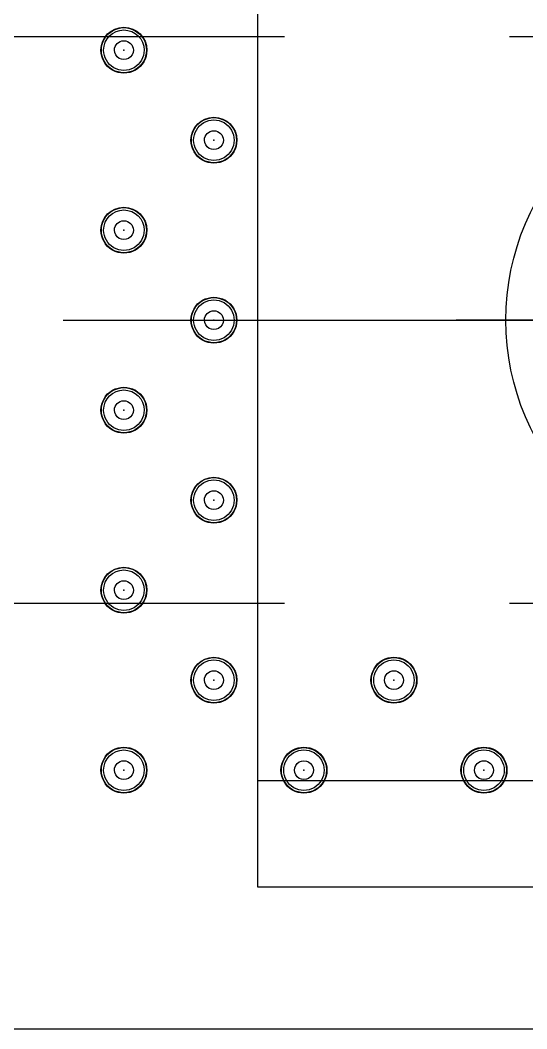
# Model space of a CAD drawing. Header units: millimetres. Extents: x 24815 to 37444, y -10619 to 6020.
# Drawn here: x 34976.56 to 34983.71, y 372.01 to 386.25 of the extents above; entities that cross this region are included whole.
import ezdxf

# ---------------------------------------------------------------- set-up
doc = ezdxf.new("R2010")
doc.units = ezdxf.units.MM
doc.linetypes.add('CENTER1', pattern=[10, 7, -1, 1, -1])
doc.linetypes.add('HIDDENX2', pattern=[19.05, 12.7, -6.35])

# ---------------------------------------------------------------- blocks, each defined once
blk = doc.blocks.new('A$C1A2F53D2')
at = {"color": 4}
for p, q in [((34.5, 7), (34.5, -7)), ((36, 7), (36, -7)), ((36, -7), (20, -7))]:
    blk.add_line(p, q, dxfattribs=at)
at = {"color": 1}
blk.add_line((28, 4.201), (28, -4.201), dxfattribs=at)
blk = doc.blocks.new('A$C3CC6408C')
at = {"color": 2}
blk.add_line((-162.223, -11.4), (-142.724, -11.4), dxfattribs=at)
blk.add_line((-162.223, -11.4), (-142.724, -11.4), dxfattribs=at)
at = {"color": 2, "extrusion": (0, 0, -1)}
for centre, major_axis, start_param, end_param in [((-161.364, -7.59), (-0.225, 0.225), 5.497787, 8.63938), ((-161.364, -7.59), (-0.225, 0.225), 5.497787, 8.63938), ((-161.364, -7.59), (0.229, 0.229), 3.926991, 7.068583), ((-161.364, -7.59), (0.229, 0.229), 3.926991, 7.068583), ((-161.364, -7.59), (0.202, 0.202), 3.926991, 7.068583), ((-161.364, -7.59), (0.202, 0.202), 3.926991, 7.068583), ((-161.364, -7.59), (0.202, 0.202), 3.926991, 7.068583), ((-161.364, -7.59), (0.202, 0.202), 3.926991, 7.068583), ((-161.364, -7.59), (0.202, 0.202), 3.926991, 7.068583), ((-161.364, -7.59), (0.202, 0.202), 3.926991, 7.068583), ((-161.364, -7.59), (0.202, 0.202), 3.926991, 7.068583), ((-161.364, -7.59), (0.202, 0.202), 3.926991, 7.068583), ((-161.364, -7.59), (0.202, 0.202), 3.926991, 7.068583), ((-161.364, -7.59), (0.202, 0.202), 3.926991, 7.068583), ((-161.364, -7.59), (0.202, 0.202), 3.926991, 7.068583), ((-161.364, -7.59), (0.0943, 0.0943), 3.926991, 7.068583), ((-161.364, -7.59), (0.0943, 0.0943), 3.926991, 7.068583), ((-161.364, -7.59), (0.229, 0.229), 0.785398, 3.926991), ((-161.364, -7.59), (0.229, 0.229), 0.785398, 3.926991), ((-161.364, -7.59), (0.225, 0.225), 0.785398, 3.926991), ((-161.364, -7.59), (0.225, 0.225), 0.785398, 3.926991), ((-161.364, -7.59), (0.202, 0.202), 0.785398, 3.926991), ((-161.364, -7.59), (0.202, 0.202), 0.785398, 3.926991), ((-161.364, -7.59), (0.202, 0.202), 0.785398, 3.926991), ((-161.364, -7.59), (0.202, 0.202), 0.785398, 3.926991), ((-161.364, -7.59), (0.202, 0.202), 0.785398, 3.926991), ((-161.364, -7.59), (0.202, 0.202), 0.785398, 3.926991), ((-161.364, -7.59), (0.202, 0.202), 0.785398, 3.926991), ((-161.364, -7.59), (0.202, 0.202), 0.785398, 3.926991), ((-161.364, -7.59), (0.202, 0.202), 0.785398, 3.926991), ((-161.364, -7.59), (0.202, 0.202), 0.785398, 3.926991), ((-161.364, -7.59), (0.202, 0.202), 0.785398, 3.926991), ((-161.364, -7.59), (-0.0943, 0.0943), 2.356194, 5.497787), ((-161.364, -7.59), (-0.0943, 0.0943), 2.356194, 5.497787), ((-160.094, -8.86), (0.229, 0.229), 3.926991, 7.068583), ((-160.094, -8.86), (0.229, 0.229), 3.926991, 7.068583), ((-160.094, -8.86), (-0.225, 0.225), 5.497787, 8.63938), ((-160.094, -8.86), (-0.225, 0.225), 5.497787, 8.63938), ((-160.094, -8.86), (-0.202, 0.202), 5.497787, 8.63938), ((-160.094, -8.86), (-0.202, 0.202), 5.497787, 8.63938), ((-160.094, -8.86), (-0.202, 0.202), 5.497787, 8.63938), ((-160.094, -8.86), (-0.202, 0.202), 5.497787, 8.63938), ((-160.094, -8.86), (-0.202, 0.202), 5.497787, 8.63938), ((-160.094, -8.86), (-0.202, 0.202), 5.497787, 8.63938), ((-160.094, -8.86), (-0.202, 0.202), 5.497787, 8.63938), ((-160.094, -8.86), (-0.202, 0.202), 5.497787, 8.63938), ((-160.094, -8.86), (-0.202, 0.202), 5.497787, 8.63938), ((-160.094, -8.86), (-0.202, 0.202), 5.497787, 8.63938), ((-160.094, -8.86), (-0.202, 0.202), 5.497787, 8.63938), ((-160.094, -8.86), (0.0943, 0.0943), 3.926991, 7.068583), ((-160.094, -8.86), (0.0943, 0.0943), 3.926991, 7.068583), ((-160.094, -8.86), (-0.229, 0.229), 2.356194, 5.497787), ((-160.094, -8.86), (-0.229, 0.229), 2.356194, 5.497787), ((-160.094, -8.86), (-0.225, 0.225), 2.356194, 5.497787), ((-160.094, -8.86), (-0.225, 0.225), 2.356194, 5.497787), ((-160.094, -8.86), (-0.202, 0.202), 2.356194, 5.497787), ((-160.094, -8.86), (-0.202, 0.202), 2.356194, 5.497787), ((-160.094, -8.86), (-0.202, 0.202), 2.356194, 5.497787), ((-160.094, -8.86), (-0.202, 0.202), 2.356194, 5.497787), ((-160.094, -8.86), (-0.202, 0.202), 2.356194, 5.497787), ((-160.094, -8.86), (-0.202, 0.202), 2.356194, 5.497787), ((-160.094, -8.86), (-0.202, 0.202), 2.356194, 5.497787), ((-160.094, -8.86), (-0.202, 0.202), 2.356194, 5.497787), ((-160.094, -8.86), (-0.202, 0.202), 2.356194, 5.497787), ((-160.094, -8.86), (-0.202, 0.202), 2.356194, 5.497787), ((-160.094, -8.86), (-0.202, 0.202), 2.356194, 5.497787), ((-160.094, -8.86), (0.0943, 0.0943), 0.785398, 3.926991), ((-160.094, -8.86), (0.0943, 0.0943), 0.785398, 3.926991), ((-161.364, -10.13), (0.229, 0.229), 3.926991, 7.068583), ((-161.364, -10.13), (0.229, 0.229), 3.926991, 7.068583), ((-161.364, -10.13), (-0.225, 0.225), 5.497787, 8.63938), ((-161.364, -10.13), (-0.225, 0.225), 5.497787, 8.63938), ((-161.364, -10.13), (0.202, 0.202), 3.926991, 7.068583), ((-161.364, -10.13), (0.202, 0.202), 3.926991, 7.068583), ((-161.364, -10.13), (0.202, 0.202), 3.926991, 7.068583), ((-161.364, -10.13), (0.202, 0.202), 3.926991, 7.068583), ((-161.364, -10.13), (0.202, 0.202), 3.926991, 7.068583), ((-161.364, -10.13), (0.202, 0.202), 3.926991, 7.068583), ((-161.364, -10.13), (0.202, 0.202), 3.926991, 7.068583), ((-161.364, -10.13), (0.202, 0.202), 3.926991, 7.068583), ((-161.364, -10.13), (0.202, 0.202), 3.926991, 7.068583), ((-161.364, -10.13), (0.202, 0.202), 3.926991, 7.068583), ((-161.364, -10.13), (0.202, 0.202), 3.926991, 7.068583), ((-161.364, -10.13), (0.0943, 0.0943), 3.926991, 7.068583), ((-161.364, -10.13), (0.0943, 0.0943), 3.926991, 7.068583), ((-161.364, -10.13), (-0.229, 0.229), 2.356194, 5.497787), ((-161.364, -10.13), (-0.229, 0.229), 2.356194, 5.497787), ((-161.364, -10.13), (0.225, 0.225), 0.785398, 3.926991), ((-161.364, -10.13), (0.225, 0.225), 0.785398, 3.926991), ((-161.364, -10.13), (-0.202, 0.202), 2.356194, 5.497787), ((-161.364, -10.13), (-0.202, 0.202), 2.356194, 5.497787), ((-161.364, -10.13), (-0.202, 0.202), 2.356194, 5.497787), ((-161.364, -10.13), (-0.202, 0.202), 2.356194, 5.497787), ((-161.364, -10.13), (-0.202, 0.202), 2.356194, 5.497787), ((-161.364, -10.13), (-0.202, 0.202), 2.356194, 5.497787), ((-161.364, -10.13), (-0.202, 0.202), 2.356194, 5.497787), ((-161.364, -10.13), (-0.202, 0.202), 2.356194, 5.497787), ((-161.364, -10.13), (-0.202, 0.202), 2.356194, 5.497787), ((-161.364, -10.13), (-0.202, 0.202), 2.356194, 5.497787), ((-161.364, -10.13), (-0.202, 0.202), 2.356194, 5.497787), ((-161.364, -10.13), (-0.0943, 0.0943), 2.356194, 5.497787), ((-161.364, -10.13), (-0.0943, 0.0943), 2.356194, 5.497787), ((-160.094, -11.4), (-0.229, 0.229), 5.497787, 8.63938), ((-160.094, -11.4), (-0.229, 0.229), 5.497787, 8.63938), ((-160.094, -11.4), (-0.225, 0.225), 5.497787, 8.63938), ((-160.094, -11.4), (-0.225, 0.225), 5.497787, 8.63938), ((-160.094, -11.4), (-0.202, 0.202), 5.497787, 8.63938), ((-160.094, -11.4), (-0.202, 0.202), 5.497787, 8.63938), ((-160.094, -11.4), (-0.202, 0.202), 5.497787, 8.63938), ((-160.094, -11.4), (-0.202, 0.202), 5.497787, 8.63938), ((-160.094, -11.4), (-0.202, 0.202), 5.497787, 8.63938), ((-160.094, -11.4), (-0.202, 0.202), 5.497787, 8.63938), ((-160.094, -11.4), (-0.202, 0.202), 5.497787, 8.63938), ((-160.094, -11.4), (-0.202, 0.202), 5.497787, 8.63938), ((-160.094, -11.4), (-0.202, 0.202), 5.497787, 8.63938), ((-160.094, -11.4), (-0.202, 0.202), 5.497787, 8.63938), ((-160.094, -11.4), (-0.202, 0.202), 5.497787, 8.63938), ((-160.094, -11.4), (0.0943, 0.0943), 3.926991, 7.068583), ((-160.094, -11.4), (0.0943, 0.0943), 3.926991, 7.068583), ((-160.094, -11.4), (0.229, 0.229), 0.785398, 3.926991), ((-160.094, -11.4), (0.229, 0.229), 0.785398, 3.926991), ((-160.094, -11.4), (-0.225, 0.225), 2.356194, 5.497787), ((-160.094, -11.4), (-0.225, 0.225), 2.356194, 5.497787), ((-160.094, -11.4), (-0.202, 0.202), 2.356194, 5.497787), ((-160.094, -11.4), (-0.202, 0.202), 2.356194, 5.497787), ((-160.094, -11.4), (-0.202, 0.202), 2.356194, 5.497787), ((-160.094, -11.4), (-0.202, 0.202), 2.356194, 5.497787), ((-160.094, -11.4), (-0.202, 0.202), 2.356194, 5.497787), ((-160.094, -11.4), (-0.202, 0.202), 2.356194, 5.497787), ((-160.094, -11.4), (-0.202, 0.202), 2.356194, 5.497787), ((-160.094, -11.4), (-0.202, 0.202), 2.356194, 5.497787), ((-160.094, -11.4), (-0.202, 0.202), 2.356194, 5.497787), ((-160.094, -11.4), (-0.202, 0.202), 2.356194, 5.497787), ((-160.094, -11.4), (-0.202, 0.202), 2.356194, 5.497787), ((-160.094, -11.4), (0.0943, 0.0943), 0.785398, 3.926991), ((-160.094, -11.4), (0.0943, 0.0943), 0.785398, 3.926991), ((-161.364, -12.67), (-0.229, 0.229), 5.497787, 8.63938), ((-161.364, -12.67), (-0.229, 0.229), 5.497787, 8.63938), ((-161.364, -12.67), (-0.225, 0.225), 5.497787, 8.63938), ((-161.364, -12.67), (-0.225, 0.225), 5.497787, 8.63938), ((-161.364, -12.67), (0.202, 0.202), 3.926991, 7.068583), ((-161.364, -12.67), (0.202, 0.202), 3.926991, 7.068583), ((-161.364, -12.67), (0.202, 0.202), 3.926991, 7.068583), ((-161.364, -12.67), (0.202, 0.202), 3.926991, 7.068583), ((-161.364, -12.67), (0.202, 0.202), 3.926991, 7.068583), ((-161.364, -12.67), (0.202, 0.202), 3.926991, 7.068583), ((-161.364, -12.67), (0.202, 0.202), 3.926991, 7.068583), ((-161.364, -12.67), (0.202, 0.202), 3.926991, 7.068583), ((-161.364, -12.67), (0.202, 0.202), 3.926991, 7.068583), ((-161.364, -12.67), (0.202, 0.202), 3.926991, 7.068583), ((-161.364, -12.67), (0.202, 0.202), 3.926991, 7.068583), ((-161.364, -12.67), (0.0943, 0.0943), 3.926991, 7.068583), ((-161.364, -12.67), (0.0943, 0.0943), 3.926991, 7.068583), ((-161.364, -12.67), (0.229, 0.229), 0.785398, 3.926991), ((-161.364, -12.67), (0.229, 0.229), 0.785398, 3.926991), ((-161.364, -12.67), (0.225, 0.225), 0.785398, 3.926991), ((-161.364, -12.67), (0.225, 0.225), 0.785398, 3.926991), ((-161.364, -12.67), (0.202, 0.202), 0.785398, 3.926991), ((-161.364, -12.67), (0.202, 0.202), 0.785398, 3.926991), ((-161.364, -12.67), (0.202, 0.202), 0.785398, 3.926991), ((-161.364, -12.67), (0.202, 0.202), 0.785398, 3.926991), ((-161.364, -12.67), (0.202, 0.202), 0.785398, 3.926991), ((-161.364, -12.67), (0.202, 0.202), 0.785398, 3.926991), ((-161.364, -12.67), (0.202, 0.202), 0.785398, 3.926991), ((-161.364, -12.67), (0.202, 0.202), 0.785398, 3.926991), ((-161.364, -12.67), (0.202, 0.202), 0.785398, 3.926991), ((-161.364, -12.67), (0.202, 0.202), 0.785398, 3.926991), ((-161.364, -12.67), (0.202, 0.202), 0.785398, 3.926991), ((-161.364, -12.67), (-0.0943, 0.0943), 2.356194, 5.497787), ((-161.364, -12.67), (-0.0943, 0.0943), 2.356194, 5.497787), ((-160.094, -13.94), (0.229, 0.229), 3.926991, 7.068583), ((-160.094, -13.94), (0.229, 0.229), 3.926991, 7.068583), ((-160.094, -13.94), (-0.225, 0.225), 5.497787, 8.63938), ((-160.094, -13.94), (-0.225, 0.225), 5.497787, 8.63938), ((-160.094, -13.94), (-0.202, 0.202), 5.497787, 8.63938), ((-160.094, -13.94), (-0.202, 0.202), 5.497787, 8.63938), ((-160.094, -13.94), (-0.202, 0.202), 5.497787, 8.63938), ((-160.094, -13.94), (-0.202, 0.202), 5.497787, 8.63938), ((-160.094, -13.94), (-0.202, 0.202), 5.497787, 8.63938), ((-160.094, -13.94), (-0.202, 0.202), 5.497787, 8.63938), ((-160.094, -13.94), (-0.202, 0.202), 5.497787, 8.63938), ((-160.094, -13.94), (-0.202, 0.202), 5.497787, 8.63938), ((-160.094, -13.94), (-0.202, 0.202), 5.497787, 8.63938), ((-160.094, -13.94), (-0.202, 0.202), 5.497787, 8.63938), ((-160.094, -13.94), (-0.202, 0.202), 5.497787, 8.63938), ((-160.094, -13.94), (0.0943, 0.0943), 3.926991, 7.068583), ((-160.094, -13.94), (0.0943, 0.0943), 3.926991, 7.068583), ((-160.094, -13.94), (0.229, 0.229), 0.785398, 3.926991), ((-160.094, -13.94), (0.229, 0.229), 0.785398, 3.926991), ((-160.094, -13.94), (-0.225, 0.225), 2.356194, 5.497787), ((-160.094, -13.94), (-0.225, 0.225), 2.356194, 5.497787), ((-160.094, -13.94), (-0.202, 0.202), 2.356194, 5.497787), ((-160.094, -13.94), (-0.202, 0.202), 2.356194, 5.497787), ((-160.094, -13.94), (-0.202, 0.202), 2.356194, 5.497787), ((-160.094, -13.94), (-0.202, 0.202), 2.356194, 5.497787), ((-160.094, -13.94), (-0.202, 0.202), 2.356194, 5.497787), ((-160.094, -13.94), (-0.202, 0.202), 2.356194, 5.497787), ((-160.094, -13.94), (-0.202, 0.202), 2.356194, 5.497787), ((-160.094, -13.94), (-0.202, 0.202), 2.356194, 5.497787), ((-160.094, -13.94), (-0.202, 0.202), 2.356194, 5.497787), ((-160.094, -13.94), (-0.202, 0.202), 2.356194, 5.497787), ((-160.094, -13.94), (-0.202, 0.202), 2.356194, 5.497787), ((-160.094, -13.94), (0.0943, 0.0943), 0.785398, 3.926991), ((-160.094, -13.94), (0.0943, 0.0943), 0.785398, 3.926991), ((-161.364, -15.21), (0.229, 0.229), 3.926991, 7.068583), ((-161.364, -15.21), (0.229, 0.229), 3.926991, 7.068583), ((-161.364, -15.21), (-0.225, 0.225), 5.497787, 8.63938), ((-161.364, -15.21), (-0.225, 0.225), 5.497787, 8.63938), ((-161.364, -15.21), (0.202, 0.202), 3.926991, 7.068583), ((-161.364, -15.21), (0.202, 0.202), 3.926991, 7.068583), ((-161.364, -15.21), (0.202, 0.202), 3.926991, 7.068583), ((-161.364, -15.21), (0.202, 0.202), 3.926991, 7.068583), ((-161.364, -15.21), (0.202, 0.202), 3.926991, 7.068583), ((-161.364, -15.21), (0.202, 0.202), 3.926991, 7.068583), ((-161.364, -15.21), (0.202, 0.202), 3.926991, 7.068583), ((-161.364, -15.21), (0.202, 0.202), 3.926991, 7.068583), ((-161.364, -15.21), (0.202, 0.202), 3.926991, 7.068583), ((-161.364, -15.21), (0.202, 0.202), 3.926991, 7.068583), ((-161.364, -15.21), (0.202, 0.202), 3.926991, 7.068583), ((-161.364, -15.21), (0.0943, 0.0943), 3.926991, 7.068583), ((-161.364, -15.21), (0.0943, 0.0943), 3.926991, 7.068583), ((-161.364, -15.21), (-0.229, 0.229), 2.356194, 5.497787), ((-161.364, -15.21), (-0.229, 0.229), 2.356194, 5.497787), ((-161.364, -15.21), (0.225, 0.225), 0.785398, 3.926991), ((-161.364, -15.21), (0.225, 0.225), 0.785398, 3.926991), ((-161.364, -15.21), (-0.202, 0.202), 2.356194, 5.497787), ((-161.364, -15.21), (-0.202, 0.202), 2.356194, 5.497787), ((-161.364, -15.21), (-0.202, 0.202), 2.356194, 5.497787), ((-161.364, -15.21), (-0.202, 0.202), 2.356194, 5.497787), ((-161.364, -15.21), (-0.202, 0.202), 2.356194, 5.497787), ((-161.364, -15.21), (-0.202, 0.202), 2.356194, 5.497787), ((-161.364, -15.21), (-0.202, 0.202), 2.356194, 5.497787), ((-161.364, -15.21), (-0.202, 0.202), 2.356194, 5.497787), ((-161.364, -15.21), (-0.202, 0.202), 2.356194, 5.497787), ((-161.364, -15.21), (-0.202, 0.202), 2.356194, 5.497787), ((-161.364, -15.21), (-0.202, 0.202), 2.356194, 5.497787), ((-161.364, -15.21), (-0.0943, 0.0943), 2.356194, 5.497787), ((-161.364, -15.21), (-0.0943, 0.0943), 2.356194, 5.497787), ((-160.094, -16.48), (0.229, 0.229), 3.926991, 7.068583), ((-160.094, -16.48), (0.229, 0.229), 3.926991, 7.068583), ((-160.094, -16.48), (-0.225, 0.225), 5.497787, 8.63938), ((-160.094, -16.48), (-0.225, 0.225), 5.497787, 8.63938), ((-160.094, -16.48), (-0.202, 0.202), 5.497787, 8.63938), ((-160.094, -16.48), (-0.202, 0.202), 5.497787, 8.63938), ((-160.094, -16.48), (-0.202, 0.202), 5.497787, 8.63938), ((-160.094, -16.48), (-0.202, 0.202), 5.497787, 8.63938), ((-160.094, -16.48), (-0.202, 0.202), 5.497787, 8.63938), ((-160.094, -16.48), (-0.202, 0.202), 5.497787, 8.63938), ((-160.094, -16.48), (-0.202, 0.202), 5.497787, 8.63938), ((-160.094, -16.48), (-0.202, 0.202), 5.497787, 8.63938), ((-160.094, -16.48), (-0.202, 0.202), 5.497787, 8.63938), ((-160.094, -16.48), (-0.202, 0.202), 5.497787, 8.63938), ((-160.094, -16.48), (-0.202, 0.202), 5.497787, 8.63938), ((-157.554, -16.48), (-0.229, 0.229), 5.497787, 8.63938), ((-157.554, -16.48), (-0.229, 0.229), 5.497787, 8.63938), ((-157.554, -16.48), (-0.225, 0.225), 5.497787, 8.63938), ((-157.554, -16.48), (-0.225, 0.225), 5.497787, 8.63938), ((-157.554, -16.48), (-0.202, 0.202), 5.497787, 8.63938), ((-157.554, -16.48), (-0.202, 0.202), 5.497787, 8.63938), ((-157.554, -16.48), (-0.202, 0.202), 5.497787, 8.63938), ((-157.554, -16.48), (-0.202, 0.202), 5.497787, 8.63938), ((-157.554, -16.48), (-0.202, 0.202), 5.497787, 8.63938), ((-157.554, -16.48), (-0.202, 0.202), 5.497787, 8.63938), ((-157.554, -16.48), (-0.202, 0.202), 5.497787, 8.63938), ((-157.554, -16.48), (-0.202, 0.202), 5.497787, 8.63938), ((-157.554, -16.48), (-0.202, 0.202), 5.497787, 8.63938), ((-157.554, -16.48), (-0.202, 0.202), 5.497787, 8.63938), ((-157.554, -16.48), (-0.202, 0.202), 5.497787, 8.63938), ((-160.094, -16.48), (0.0943, 0.0943), 3.926991, 7.068583), ((-160.094, -16.48), (0.0943, 0.0943), 3.926991, 7.068583), ((-157.554, -16.48), (0.0943, 0.0943), 3.926991, 7.068583), ((-157.554, -16.48), (0.0943, 0.0943), 3.926991, 7.068583), ((-160.094, -16.48), (-0.229, 0.229), 2.356194, 5.497787), ((-160.094, -16.48), (-0.229, 0.229), 2.356194, 5.497787), ((-160.094, -16.48), (-0.225, 0.225), 2.356194, 5.497787), ((-160.094, -16.48), (-0.225, 0.225), 2.356194, 5.497787), ((-160.094, -16.48), (-0.202, 0.202), 2.356194, 5.497787), ((-160.094, -16.48), (-0.202, 0.202), 2.356194, 5.497787), ((-160.094, -16.48), (-0.202, 0.202), 2.356194, 5.497787), ((-160.094, -16.48), (-0.202, 0.202), 2.356194, 5.497787), ((-160.094, -16.48), (-0.202, 0.202), 2.356194, 5.497787), ((-160.094, -16.48), (-0.202, 0.202), 2.356194, 5.497787), ((-160.094, -16.48), (-0.202, 0.202), 2.356194, 5.497787), ((-160.094, -16.48), (-0.202, 0.202), 2.356194, 5.497787), ((-160.094, -16.48), (-0.202, 0.202), 2.356194, 5.497787), ((-160.094, -16.48), (-0.202, 0.202), 2.356194, 5.497787), ((-160.094, -16.48), (-0.202, 0.202), 2.356194, 5.497787), ((-160.094, -16.48), (0.0943, 0.0943), 0.785398, 3.926991), ((-160.094, -16.48), (0.0943, 0.0943), 0.785398, 3.926991), ((-157.554, -16.48), (-0.229, 0.229), 2.356194, 5.497787), ((-157.554, -16.48), (-0.229, 0.229), 2.356194, 5.497787), ((-157.554, -16.48), (0.225, 0.225), 0.785398, 3.926991), ((-157.554, -16.48), (0.225, 0.225), 0.785398, 3.926991), ((-157.554, -16.48), (-0.202, 0.202), 2.356194, 5.497787), ((-157.554, -16.48), (-0.202, 0.202), 2.356194, 5.497787), ((-157.554, -16.48), (-0.202, 0.202), 2.356194, 5.497787), ((-157.554, -16.48), (-0.202, 0.202), 2.356194, 5.497787), ((-157.554, -16.48), (-0.202, 0.202), 2.356194, 5.497787), ((-157.554, -16.48), (-0.202, 0.202), 2.356194, 5.497787), ((-157.554, -16.48), (-0.202, 0.202), 2.356194, 5.497787), ((-157.554, -16.48), (-0.202, 0.202), 2.356194, 5.497787), ((-157.554, -16.48), (-0.202, 0.202), 2.356194, 5.497787), ((-157.554, -16.48), (-0.202, 0.202), 2.356194, 5.497787), ((-157.554, -16.48), (-0.202, 0.202), 2.356194, 5.497787), ((-157.554, -16.48), (0.0943, 0.0943), 0.785398, 3.926991), ((-157.554, -16.48), (0.0943, 0.0943), 0.785398, 3.926991), ((-161.364, -17.75), (-0.229, 0.229), 5.497787, 8.63938), ((-161.364, -17.75), (-0.229, 0.229), 5.497787, 8.63938), ((-161.364, -17.75), (-0.225, 0.225), 5.497787, 8.63938), ((-161.364, -17.75), (-0.225, 0.225), 5.497787, 8.63938), ((-161.364, -17.75), (0.202, 0.202), 3.926991, 7.068583), ((-161.364, -17.75), (0.202, 0.202), 3.926991, 7.068583), ((-161.364, -17.75), (0.202, 0.202), 3.926991, 7.068583), ((-161.364, -17.75), (0.202, 0.202), 3.926991, 7.068583), ((-161.364, -17.75), (0.202, 0.202), 3.926991, 7.068583), ((-161.364, -17.75), (0.202, 0.202), 3.926991, 7.068583), ((-161.364, -17.75), (0.202, 0.202), 3.926991, 7.068583), ((-161.364, -17.75), (0.202, 0.202), 3.926991, 7.068583), ((-161.364, -17.75), (0.202, 0.202), 3.926991, 7.068583), ((-161.364, -17.75), (0.202, 0.202), 3.926991, 7.068583), ((-161.364, -17.75), (0.202, 0.202), 3.926991, 7.068583), ((-158.824, -17.75), (-0.229, 0.229), 5.497787, 8.63938), ((-158.824, -17.75), (-0.229, 0.229), 5.497787, 8.63938), ((-158.824, -17.75), (0.225, 0.225), 3.926991, 7.068583), ((-158.824, -17.75), (0.225, 0.225), 3.926991, 7.068583), ((-158.824, -17.75), (-0.202, 0.202), 5.497787, 8.63938), ((-158.824, -17.75), (-0.202, 0.202), 5.497787, 8.63938), ((-158.824, -17.75), (-0.202, 0.202), 5.497787, 8.63938), ((-158.824, -17.75), (-0.202, 0.202), 5.497787, 8.63938), ((-158.824, -17.75), (-0.202, 0.202), 5.497787, 8.63938), ((-158.824, -17.75), (-0.202, 0.202), 5.497787, 8.63938), ((-158.824, -17.75), (-0.202, 0.202), 5.497787, 8.63938), ((-158.824, -17.75), (-0.202, 0.202), 5.497787, 8.63938), ((-158.824, -17.75), (-0.202, 0.202), 5.497787, 8.63938), ((-158.824, -17.75), (-0.202, 0.202), 5.497787, 8.63938), ((-158.824, -17.75), (-0.202, 0.202), 5.497787, 8.63938), ((-156.284, -17.75), (-0.229, 0.229), 5.497787, 8.63938), ((-156.284, -17.75), (-0.229, 0.229), 5.497787, 8.63938), ((-156.284, -17.75), (0.225, 0.225), 3.926991, 7.068583), ((-156.284, -17.75), (0.225, 0.225), 3.926991, 7.068583), ((-156.284, -17.75), (-0.202, 0.202), 5.497787, 8.63938), ((-156.284, -17.75), (-0.202, 0.202), 5.497787, 8.63938), ((-156.284, -17.75), (-0.202, 0.202), 5.497787, 8.63938), ((-156.284, -17.75), (-0.202, 0.202), 5.497787, 8.63938), ((-156.284, -17.75), (-0.202, 0.202), 5.497787, 8.63938), ((-156.284, -17.75), (-0.202, 0.202), 5.497787, 8.63938), ((-156.284, -17.75), (-0.202, 0.202), 5.497787, 8.63938), ((-156.284, -17.75), (-0.202, 0.202), 5.497787, 8.63938), ((-156.284, -17.75), (-0.202, 0.202), 5.497787, 8.63938), ((-156.284, -17.75), (-0.202, 0.202), 5.497787, 8.63938), ((-156.284, -17.75), (-0.202, 0.202), 5.497787, 8.63938), ((-161.364, -17.75), (0.0943, 0.0943), 3.926991, 7.068583), ((-161.364, -17.75), (0.0943, 0.0943), 3.926991, 7.068583), ((-158.824, -17.75), (-0.0943, 0.0943), 5.497787, 8.63938), ((-158.824, -17.75), (-0.0943, 0.0943), 5.497787, 8.63938), ((-156.284, -17.75), (0.0943, 0.0943), 3.926991, 7.068583), ((-156.284, -17.75), (0.0943, 0.0943), 3.926991, 7.068583), ((-161.364, -17.75), (0.229, 0.229), 0.785398, 3.926991), ((-161.364, -17.75), (0.229, 0.229), 0.785398, 3.926991), ((-161.364, -17.75), (0.225, 0.225), 0.785398, 3.926991), ((-161.364, -17.75), (0.225, 0.225), 0.785398, 3.926991), ((-161.364, -17.75), (0.202, 0.202), 0.785398, 3.926991), ((-161.364, -17.75), (0.202, 0.202), 0.785398, 3.926991), ((-161.364, -17.75), (0.202, 0.202), 0.785398, 3.926991), ((-161.364, -17.75), (0.202, 0.202), 0.785398, 3.926991), ((-161.364, -17.75), (0.202, 0.202), 0.785398, 3.926991), ((-161.364, -17.75), (0.202, 0.202), 0.785398, 3.926991), ((-161.364, -17.75), (0.202, 0.202), 0.785398, 3.926991), ((-161.364, -17.75), (0.202, 0.202), 0.785398, 3.926991), ((-161.364, -17.75), (0.202, 0.202), 0.785398, 3.926991), ((-161.364, -17.75), (0.202, 0.202), 0.785398, 3.926991), ((-161.364, -17.75), (0.202, 0.202), 0.785398, 3.926991), ((-161.364, -17.75), (-0.0943, 0.0943), 2.356194, 5.497787), ((-161.364, -17.75), (-0.0943, 0.0943), 2.356194, 5.497787), ((-158.824, -17.75), (0.229, 0.229), 0.785398, 3.926991), ((-158.824, -17.75), (0.229, 0.229), 0.785398, 3.926991), ((-158.824, -17.75), (0.225, 0.225), 0.785398, 3.926991), ((-158.824, -17.75), (0.225, 0.225), 0.785398, 3.926991), ((-158.824, -17.75), (0.202, 0.202), 0.785398, 3.926991), ((-158.824, -17.75), (0.202, 0.202), 0.785398, 3.926991), ((-158.824, -17.75), (0.202, 0.202), 0.785398, 3.926991), ((-158.824, -17.75), (0.202, 0.202), 0.785398, 3.926991), ((-158.824, -17.75), (0.202, 0.202), 0.785398, 3.926991), ((-158.824, -17.75), (0.202, 0.202), 0.785398, 3.926991), ((-158.824, -17.75), (0.202, 0.202), 0.785398, 3.926991), ((-158.824, -17.75), (0.202, 0.202), 0.785398, 3.926991), ((-158.824, -17.75), (0.202, 0.202), 0.785398, 3.926991), ((-158.824, -17.75), (0.202, 0.202), 0.785398, 3.926991), ((-158.824, -17.75), (0.202, 0.202), 0.785398, 3.926991), ((-158.824, -17.75), (0.0943, 0.0943), 0.785398, 3.926991), ((-158.824, -17.75), (0.0943, 0.0943), 0.785398, 3.926991), ((-156.284, -17.75), (0.229, 0.229), 0.785398, 3.926991), ((-156.284, -17.75), (0.229, 0.229), 0.785398, 3.926991), ((-156.284, -17.75), (-0.225, 0.225), 2.356194, 5.497787), ((-156.284, -17.75), (-0.225, 0.225), 2.356194, 5.497787), ((-156.284, -17.75), (-0.202, 0.202), 2.356194, 5.497787), ((-156.284, -17.75), (-0.202, 0.202), 2.356194, 5.497787), ((-156.284, -17.75), (-0.202, 0.202), 2.356194, 5.497787), ((-156.284, -17.75), (-0.202, 0.202), 2.356194, 5.497787), ((-156.284, -17.75), (-0.202, 0.202), 2.356194, 5.497787), ((-156.284, -17.75), (-0.202, 0.202), 2.356194, 5.497787), ((-156.284, -17.75), (-0.202, 0.202), 2.356194, 5.497787), ((-156.284, -17.75), (-0.202, 0.202), 2.356194, 5.497787), ((-156.284, -17.75), (-0.202, 0.202), 2.356194, 5.497787), ((-156.284, -17.75), (-0.202, 0.202), 2.356194, 5.497787), ((-156.284, -17.75), (-0.202, 0.202), 2.356194, 5.497787), ((-156.284, -17.75), (0.0943, 0.0943), 0.785398, 3.926991), ((-156.284, -17.75), (0.0943, 0.0943), 0.785398, 3.926991)]:
    blk.add_ellipse(centre, major_axis=major_axis, ratio=1, start_param=start_param, end_param=end_param, dxfattribs=at)
at = {"color": 2}
for p in [(-161.364, -7.59), (-160.094, -8.86), (-161.364, -10.13), (-160.094, -11.4), (-161.364, -12.67), (-160.094, -13.94), (-161.364, -15.21), (-160.094, -16.48), (-157.554, -16.48), (-161.364, -17.75), (-158.824, -17.75), (-156.284, -17.75)]:
    blk.add_point(p, dxfattribs=at)
blk = doc.blocks.new('A$C5A2C6DAD')
at = {"linetype": 'HIDDENX2', "ltscale": 0.5}
for p, q in [((3, -42.5), (-183, -42.5)), ((3, -50.5), (-183, -50.5))]:
    blk.add_line(p, q, dxfattribs=at)
blk = doc.blocks.new('A$C43293707')
at = {"linetype": 'CENTER1'}
blk.add_line((57.5, 0), (68.5, 0), dxfattribs=at)
at = {"color": 1}
blk.add_lwpolyline([(-20.5, -10), (209.5, -10), (209.5, 10), (-20.5, 10)], close=True, dxfattribs=at)
blk.add_circle((63, 0), 3.5, dxfattribs=at)
blk = doc.blocks.new('A$C2A0E6E33')
for name, p in [('A$C5A2C6DAD', (197, 0)), ('A$C3CC6408C', (311.474, -35.1)), ('A$C43293707', (96, -46.5))]:
    blk.add_blockref(name, p)
at = {"rotation": 270}
blk.add_blockref('A$C1A2F53D2', (159, -18.5), dxfattribs=at)
blk = doc.blocks.new('A$C5DC13BC3')
blk.add_blockref('A$C2A0E6E33', (-347, -418.5))

msp = doc.modelspace()

# ---------------------------------------------------------------- block references
msp.add_blockref('A$C5DC13BC3', (35174.91675, 847.01411))

doc.saveas('drawing.dxf')
